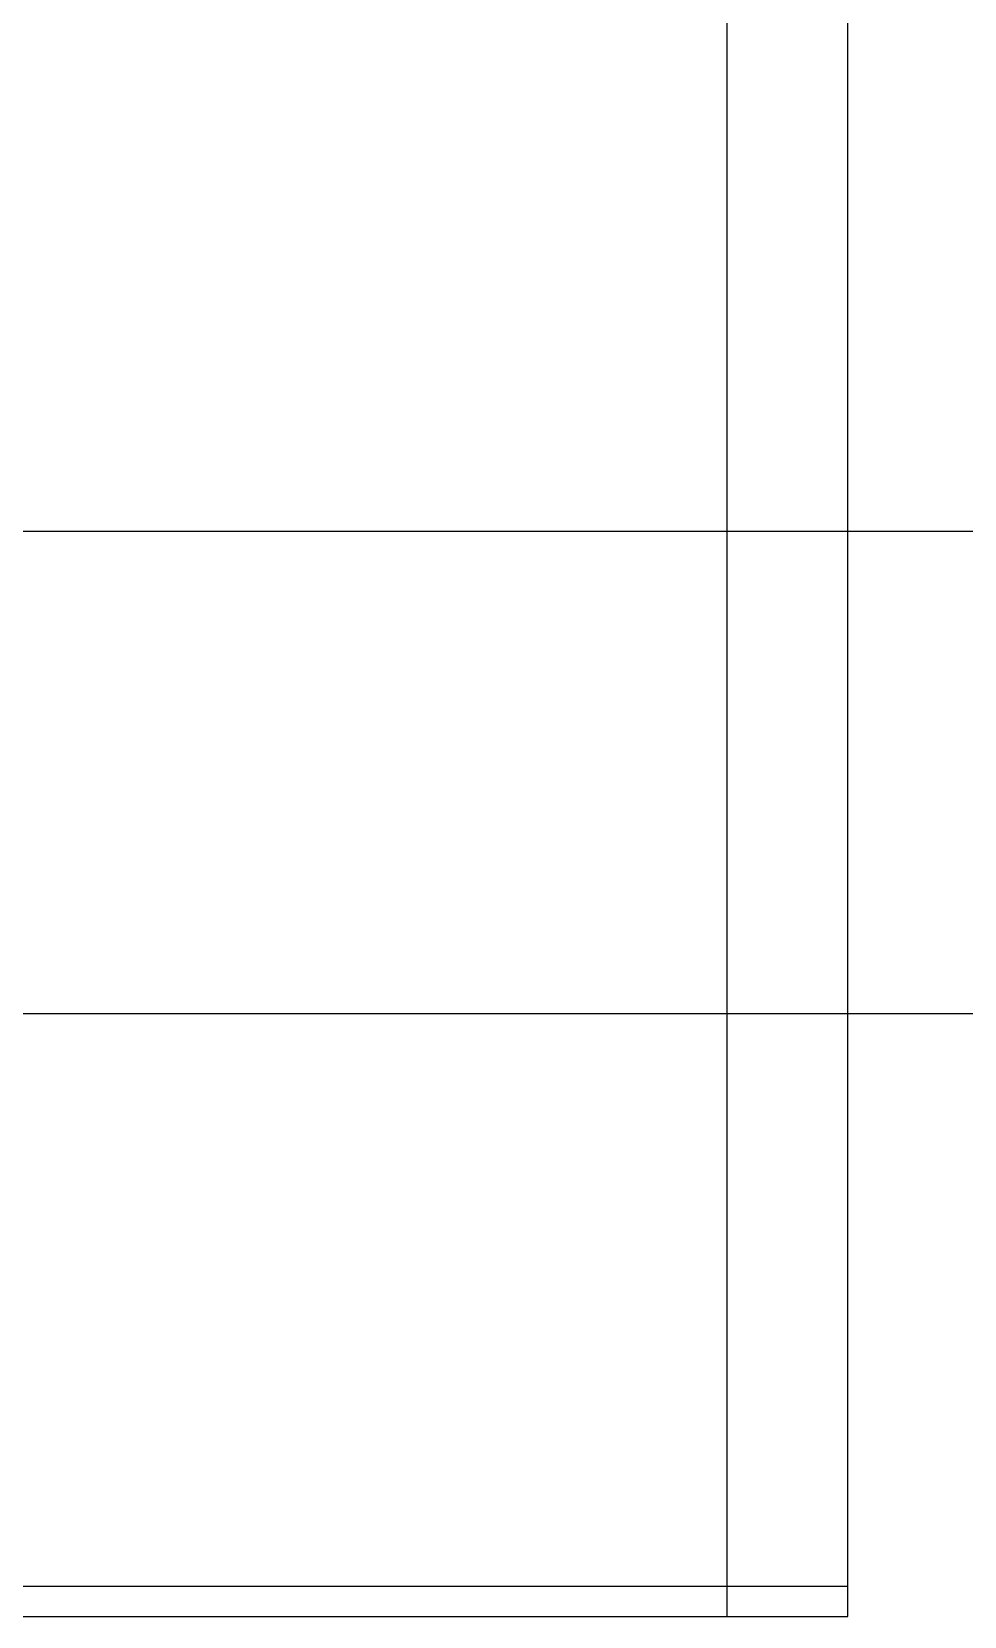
# Model space of a CAD drawing. Header units: millimetres. Extents: x 150937 to 394412, y 327166 to 584759.
# Drawn here: x 196604.4 to 196681.8, y 387916.5 to 388048 of the extents above; entities that cross this region are included whole.
import ezdxf

# ---------------------------------------------------------------- set-up
doc = ezdxf.new("R2010")
doc.units = ezdxf.units.MM

# ---------------------------------------------------------------- blocks, each defined once
blk = doc.blocks.new('Shaft_Bearing_C!')
for p, q in [((-10, -140), (-10, 0)), ((0, -140), (0, 0)), ((-169.97, -50), (-45, -50)), ((-45, -50), (37.6, -50)), ((0, -50), (37.6, -50)), ((-169.97, -90), (-45, -90)), ((-45, -90), (37.6, -90)), ((0, -90), (37.6, -90)), ((-10, -140), (0, -140))]:
    blk.add_line(p, q)
blk = doc.blocks.new('C-1 DRUM RIGHT')
for p, q in [((-225.85, 83.96), (30, 83.96)), ((30, 81.46), (30, 83.96)), ((-225.85, 81.46), (30, 81.46))]:
    blk.add_line(p, q)
blk.add_blockref('Shaft_Bearing_C!', (30, 221.46))

msp = doc.modelspace()

# ---------------------------------------------------------------- block references
msp.add_blockref('C-1 DRUM RIGHT', (196642.115, 387835.079))

doc.saveas('drawing.dxf')
